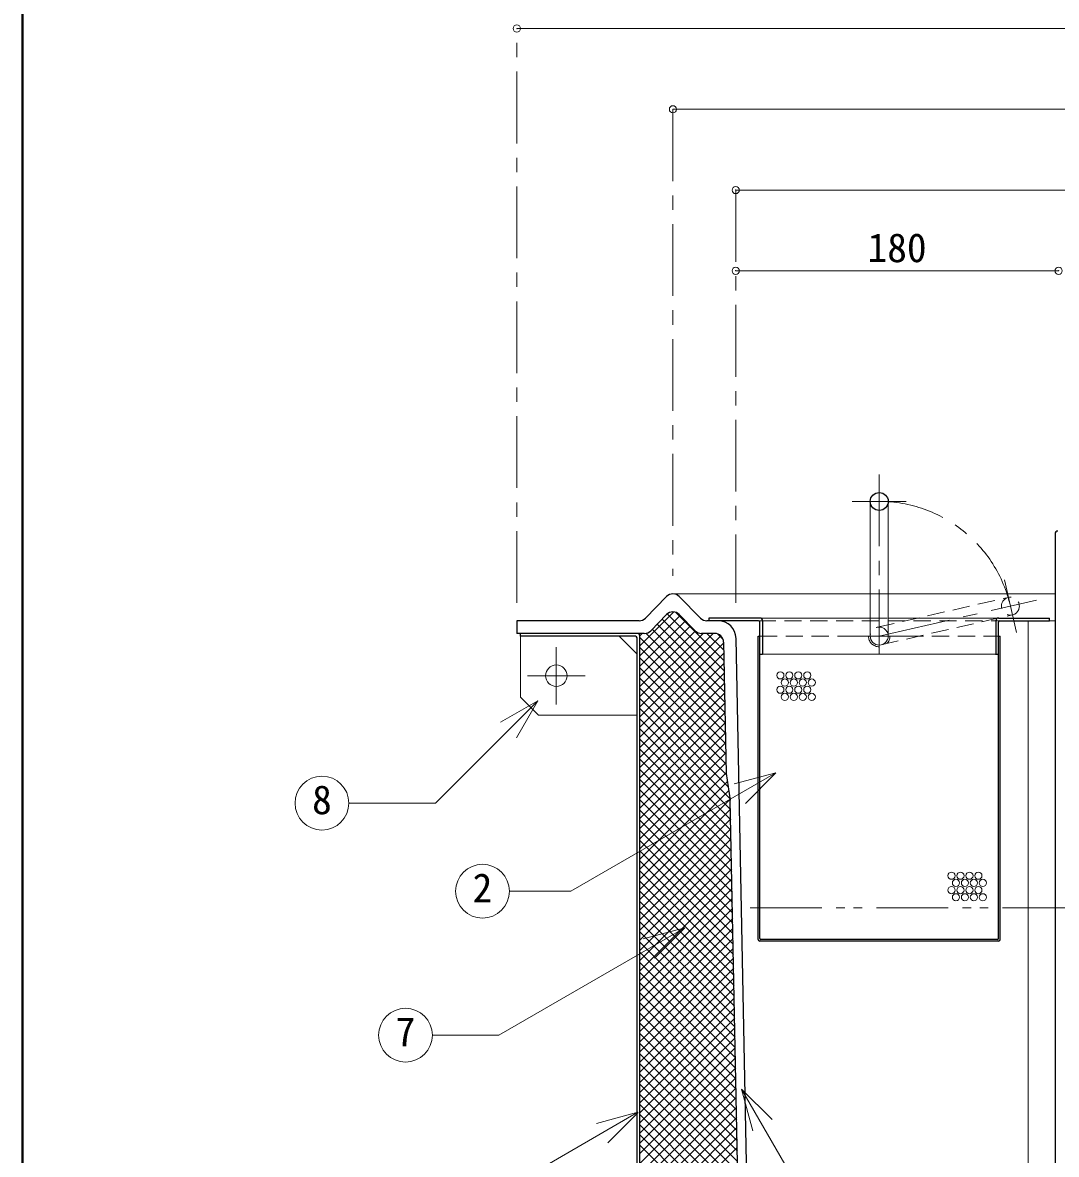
# Model space of a CAD drawing. Units: millimetres at full size, sheet at 1:8; details may follow other scales. Extents: x -1698 to 1542, y -1117 to 1131.
# Drawn here: x -1698 to -1122, y -495 to 136 of the extents above; entities that cross this region are included whole.
import ezdxf
from ezdxf.enums import TextEntityAlignment as Align

# ---------------------------------------------------------------- set-up
doc = ezdxf.new("R2010")
doc.units = ezdxf.units.MM
doc.header["$LTSCALE"] = 8
doc.header["$PDMODE"] = 32
doc.header["$PDSIZE"] = 4
for name, pattern in [('CHAIN1', [8, 5, -1, 1, -1]), ('DASHED1', [1.8, 1.2, -0.6]), ('DOUBLE_CHAIN1', [8.8, 5, -1, 0.6, -0.6, 0.6, -1])]:
    doc.linetypes.add(name, pattern=pattern)
doc.layers.add('0-0_ﾚｲﾔ1', color=4, linetype='Continuous', lineweight=9)
doc.styles.add('ＭＳ ゴシック', font='')
doc.styles.get('ＭＳ ゴシック').set_extended_font_data('MS Gothic')

msp = doc.modelspace()

# ---------------------------------------------------------------- linework, layer by layer
at = {"layer": '0-0_ﾚｲﾔ1', "color": 1, "lineweight": 40}
msp.add_line((-1698.411, -1116.695), (-1698.411, 1131.305), dxfattribs=at)
at = {"layer": '0-0_ﾚｲﾔ1'}
for p, q in [((-1422.911, 132.305), (-478.911, 132.305)), ((-565.911, 87.305), (-1335.911, 87.305)), ((-1300.911, 42.305), (-600.911, 42.305)), ((-1120.911, -2.695), (-1300.911, -2.695)), ((-1335.911, -182.695), (-1226.02, -182.695)), ((-1216.02, -182.695), (-1122.911, -182.695)), ((-1354.311, -211.626), (-1335.411, -192.726)), ((-1354.311, -217.283), (-1331.79, -194.763)), ((-1339.131, -193.876), (-1307.353, -225.655)), ((-1334.423, -192.928), (-1307.468, -219.882)), ((-1354.311, -222.94), (-1328.992, -197.621)), ((-1354.311, -228.597), (-1326.193, -200.479)), ((-1344.744, -199.577), (-1307.122, -237.199)), ((-1341.946, -196.718), (-1307.237, -231.427)), ((-1287.411, -196.195), (-1226.02, -196.195)), ((-1216.02, -196.195), (-1154.411, -196.195)), ((-1137.911, -592.695), (-1137.911, -197.695)), ((-1125.911, -197.695), (-1122.911, -197.695)), ((-1354.339, -205.997), (-1353.037, -204.695)), ((-1354.311, -234.253), (-1323.392, -203.335)), ((-1354.311, -245.567), (-1313.439, -204.695)), ((-1354.311, -239.91), (-1319.096, -204.695)), ((-1354.311, -251.224), (-1309.192, -206.106)), ((-1354.311, -206.981), (-1306.776, -254.516)), ((-1351.012, -204.623), (-1306.891, -248.744)), ((-1347.543, -202.435), (-1307.006, -242.972)), ((-1316.998, -204.695), (-1307.584, -214.11)), ((-1311.081, -204.955), (-1307.933, -208.104)), ((-1354.311, -256.881), (-1307.661, -210.231)), ((-1354.311, -212.638), (-1306.66, -260.289)), ((-1354.311, -262.538), (-1307.55, -215.777)), ((-1354.311, -218.295), (-1306.545, -266.061)), ((-1285.911, -216.195), (-1155.911, -216.195)), ((-1354.311, -268.195), (-1307.439, -221.323)), ((-1354.311, -223.952), (-1306.429, -271.833)), ((-1354.311, -273.851), (-1307.328, -226.869)), ((-1354.311, -229.609), (-1306.314, -277.605)), ((-1354.311, -279.508), (-1307.218, -232.415)), ((-1354.311, -235.266), (-1306.091, -283.485)), ((-1354.311, -285.165), (-1307.107, -237.961)), ((-1354.311, -240.922), (-1305.066, -290.167)), ((-1354.311, -290.822), (-1306.996, -243.507)), ((-1354.311, -246.579), (-1304.041, -296.848)), ((-1354.311, -296.479), (-1306.885, -249.053)), ((-1354.311, -252.236), (-1303.811, -302.736)), ((-1354.311, -302.136), (-1306.774, -254.599)), ((-1354.311, -257.893), (-1303.695, -308.508)), ((-1354.311, -307.793), (-1306.663, -260.145)), ((-1354.311, -263.55), (-1303.58, -314.28)), ((-1354.311, -313.449), (-1306.552, -265.691)), ((-1354.311, -269.207), (-1303.464, -320.053)), ((-1354.311, -319.106), (-1306.441, -271.237)), ((-1354.311, -274.863), (-1303.349, -325.825)), ((-1354.311, -324.763), (-1306.33, -276.783)), ((-1354.311, -280.52), (-1303.233, -331.597)), ((-1354.311, -330.42), (-1306.219, -282.329)), ((-1354.311, -286.177), (-1303.118, -337.37)), ((-1354.311, -336.077), (-1305.51, -287.276)), ((-1354.311, -291.834), (-1303.003, -343.142)), ((-1354.311, -341.734), (-1304.757, -292.18)), ((-1354.311, -347.39), (-1304.005, -297.085)), ((-1354.311, -297.491), (-1302.887, -348.914)), ((-1354.311, -353.047), (-1303.814, -302.551)), ((-1354.311, -303.148), (-1302.772, -354.687)), ((-1354.311, -358.704), (-1303.704, -308.097)), ((-1354.311, -308.805), (-1302.656, -360.459)), ((-1354.311, -364.361), (-1303.593, -313.643)), ((-1354.311, -314.461), (-1302.541, -366.231)), ((-1354.311, -370.018), (-1303.482, -319.189)), ((-1354.311, -320.118), (-1302.425, -372.003)), ((-1354.311, -375.675), (-1303.371, -324.735)), ((-1354.311, -325.775), (-1302.31, -377.776)), ((-1354.311, -381.332), (-1303.26, -330.281)), ((-1354.311, -331.432), (-1302.194, -383.548)), ((-1354.311, -386.988), (-1303.149, -335.827)), ((-1354.311, -337.089), (-1302.079, -389.32)), ((-1354.311, -392.645), (-1303.038, -341.373)), ((-1354.311, -342.746), (-1301.964, -395.093)), ((-1354.311, -398.302), (-1302.927, -346.919)), ((-1354.311, -348.403), (-1301.848, -400.865)), ((-1354.311, -403.959), (-1302.816, -352.465)), ((-1354.311, -354.059), (-1301.733, -406.637)), ((-1354.311, -409.616), (-1302.705, -358.011)), ((-1354.311, -359.716), (-1301.617, -412.41)), ((-1354.311, -415.273), (-1302.594, -363.557)), ((-1354.311, -365.373), (-1301.502, -418.182)), ((-1354.311, -420.93), (-1302.483, -369.102)), ((-1354.311, -371.03), (-1301.386, -423.954)), ((-1354.311, -426.586), (-1302.372, -374.648)), ((-1354.311, -376.687), (-1301.271, -429.726)), ((-1354.311, -432.243), (-1302.262, -380.194)), ((-1354.311, -382.344), (-1301.155, -435.499)), ((-1354.311, -437.9), (-1302.151, -385.74)), ((-1354.311, -388.001), (-1301.04, -441.271)), ((-1354.311, -443.557), (-1302.04, -391.286)), ((-1354.311, -393.657), (-1300.925, -447.043)), ((-1354.311, -449.214), (-1301.929, -396.832)), ((-1354.311, -399.314), (-1300.809, -452.816)), ((-1354.311, -454.871), (-1301.818, -402.378)), ((-1354.311, -404.971), (-1300.694, -458.588)), ((-1354.311, -460.528), (-1301.707, -407.924)), ((-1354.311, -410.628), (-1300.578, -464.36)), ((-1354.311, -466.184), (-1301.596, -413.47)), ((-1354.311, -416.285), (-1300.463, -470.133)), ((-1354.311, -471.841), (-1301.485, -419.016)), ((-1354.311, -421.942), (-1300.347, -475.905)), ((-1354.311, -477.498), (-1301.374, -424.562)), ((-1354.311, -427.599), (-1300.232, -481.677)), ((-1354.311, -483.155), (-1301.263, -430.108)), ((-1354.311, -433.255), (-1300.116, -487.449)), ((-1354.311, -488.812), (-1301.152, -435.654)), ((-1354.311, -438.912), (-1300.001, -493.222)), ((-1354.311, -494.469), (-1301.041, -441.2)), ((-1354.311, -444.569), (-1299.886, -498.994)), ((-1354.311, -500.126), (-1300.931, -446.746)), ((-1354.311, -450.226), (-1299.77, -504.766)), ((-1354.311, -505.782), (-1300.82, -452.291)), ((-1354.311, -455.883), (-1299.655, -510.539)), ((-1354.311, -511.439), (-1300.709, -457.837)), ((-1354.311, -461.54), (-1299.539, -516.311)), ((-1354.311, -517.096), (-1300.598, -463.383)), ((-1354.311, -467.197), (-1299.424, -522.083)), ((-1354.311, -522.753), (-1300.487, -468.929)), ((-1354.311, -472.853), (-1299.308, -527.856)), ((-1354.311, -528.41), (-1300.376, -474.475)), ((-1354.311, -478.51), (-1299.193, -533.628)), ((-1354.311, -534.067), (-1300.265, -480.021)), ((-1354.311, -484.167), (-1299.077, -539.4)), ((-1354.311, -539.724), (-1300.154, -485.567)), ((-1354.311, -489.824), (-1298.962, -545.172)), ((-1354.311, -545.38), (-1300.043, -491.113))]:
    msp.add_line(p, q, dxfattribs=at)
at = {"layer": '0-0_ﾚｲﾔ1', "linetype": 'CHAIN1'}
for p, q in [((-1422.911, -187.695), (-1422.911, 132.305)), ((-1335.911, 87.305), (-1335.911, -172.695)), ((-1300.911, 42.305), (-1300.911, -187.695)), ((-1220.911, -116.195), (-1220.911, -216.195)), ((-1235.911, -131.195), (-1205.911, -131.195)), ((-1144.453, -204.143), (-1151.124, -174.894)), ((-1220.911, -206.195), (-1133.164, -186.183)), ((-1235.911, -206.195), (-1205.911, -206.195)), ((-1400.911, -244.295), (-1400.911, -212.295)), ((-1384.911, -228.295), (-1416.911, -228.295))]:
    msp.add_line(p, q, dxfattribs=at)
at = {"layer": '0-0_ﾚｲﾔ1', "color": 7, "lineweight": 18}
for p, q in [((-1225.911, -131.195), (-1225.911, -206.195)), ((-1215.911, -131.195), (-1215.911, -206.195)), ((-1365.911, -206.295), (-1355.911, -216.295)), ((-1411.183, -242.199), (-1468.251, -299.266)), ((-1411.183, -242.199), (-1431.968, -254.199)), ((-1411.183, -242.199), (-1423.183, -262.983)), ((-1278.608, -282.373), (-1392.909, -348.364)), ((-1278.608, -282.373), (-1301.79, -288.584)), ((-1278.513, -282.427), (-1295.484, -299.398)), ((-1516.546, -299.266), (-1468.251, -299.266)), ((-1427.053, -348.364), (-1392.909, -348.364)), ((-1329.275, -368.694), (-1432.977, -428.567)), ((-1329.275, -368.694), (-1352.457, -374.906)), ((-1329.18, -368.749), (-1346.151, -385.719)), ((-1469.968, -428.567), (-1432.977, -428.567)), ((-1297.625, -458.616), (-1291.413, -481.798)), ((-1297.625, -458.616), (-1280.655, -475.586)), ((-1297.625, -458.616), (-1252.016, -537.613)), ((-1355.392, -471.541), (-1441.806, -521.432)), ((-1355.392, -471.541), (-1378.574, -477.753)), ((-1355.297, -471.596), (-1372.267, -488.566))]:
    msp.add_line(p, q, dxfattribs=at)
at = {"layer": '0-0_ﾚｲﾔ1', "color": 5, "lineweight": 25}
for p, q in [((-1122.911, -149.195), (-1122.911, -627.695)), ((-1351.228, -196.193), (-1339.483, -184.197)), ((-1320.593, -196.193), (-1332.338, -184.197)), ((-1348.285, -203.193), (-1339.483, -194.203)), ((-1323.536, -203.193), (-1332.338, -194.203)), ((-1422.911, -197.695), (-1422.911, -204.695)), ((-1354.801, -197.695), (-1422.911, -197.695)), ((-1288.161, -197.695), (-1317.02, -197.695)), ((-1315.911, -196.195), (-1315.911, -197.695)), ((-1287.411, -196.195), (-1315.911, -196.195)), ((-1287.411, -374.695), (-1287.411, -198.445)), ((-1285.911, -197.695), (-1285.911, -216.195)), ((-1155.911, -197.695), (-1155.911, -216.195)), ((-1154.411, -196.195), (-1125.911, -196.195)), ((-1154.411, -374.695), (-1154.411, -198.445)), ((-1153.661, -197.695), (-1125.911, -197.695)), ((-1125.911, -197.695), (-1125.911, -196.195)), ((-1351.858, -204.695), (-1422.911, -204.695)), ((-1355.911, -757.295), (-1355.911, -207.095)), ((-1354.311, -755.695), (-1354.311, -206.295)), ((-1312.673, -204.695), (-1319.963, -204.695)), ((-1291.499, -668.295), (-1300.715, -207.495)), ((-1288.411, -206.195), (-1287.411, -206.195)), ((-1288.411, -375.195), (-1288.411, -206.195)), ((-1154.411, -206.195), (-1153.411, -206.195)), ((-1153.411, -375.195), (-1153.411, -206.195)), ((-1287.411, -216.195), (-1285.911, -216.195)), ((-1156.02, -216.195), (-1154.411, -216.195)), ((-1296.4, -673.295), (-1303.912, -297.695)), ((-1154.411, -376.195), (-1287.411, -376.195)), ((-1154.911, -375.195), (-1286.911, -375.195))]:
    msp.add_line(p, q, dxfattribs=at)
at = {"layer": '0-0_ﾚｲﾔ1', "linetype": 'DASHED1'}
for p, q in [((-1216.02, -182.695), (-1226.02, -182.695)), ((-1222.022, -201.321), (-1148.9, -184.643)), ((-1219.799, -211.07), (-1146.676, -194.393)), ((-1288.161, -197.695), (-1153.661, -197.695)), ((-1226.02, -196.195), (-1215.911, -196.195)), ((-1287.411, -206.195), (-1235.911, -206.195)), ((-1205.911, -206.195), (-1154.411, -206.195))]:
    msp.add_line(p, q, dxfattribs=at)
at = {"layer": '0-0_ﾚｲﾔ1', "linetype": 'DOUBLE_CHAIN1'}
msp.add_line((-1292.91, -357.695), (-740.911, -357.695), dxfattribs=at)
at = {"layer": '0-0_ﾚｲﾔ1', "color": 5, "lineweight": 25}
for points in [[(-1356.711, -206.295), (-1420.911, -206.295), (-1420.911, -204.695)], [(-1307.674, -209.595), (-1306.212, -282.695), (-1303.912, -297.695)]]:
    msp.add_lwpolyline(points, dxfattribs=at)
at = {"layer": '0-0_ﾚｲﾔ1', "color": 7, "lineweight": 18}
msp.add_lwpolyline([(-1420.911, -206.295), (-1420.911, -240.295), (-1410.911, -250.295), (-1355.911, -250.295)], dxfattribs=at)
at = {"layer": '0-0_ﾚｲﾔ1', "color": 5, "lineweight": 25}
msp.add_circle((-1220.911, -131.195), 5, dxfattribs=at)
at = {"layer": '0-0_ﾚｲﾔ1', "linetype": 'DASHED1'}
msp.add_circle((-1147.788, -189.518), 5, dxfattribs=at)
at = {"layer": '0-0_ﾚｲﾔ1', "color": 7, "lineweight": 18}
for centre, radius in [((-1400.911, -228.295), 6), ((-1531.546, -299.266), 15), ((-1442.053, -348.364), 15), ((-1484.968, -428.567), 15)]:
    msp.add_circle(centre, radius, dxfattribs=at)
at = {"layer": '0-0_ﾚｲﾔ1'}
for centre in [(-1276.019, -228.093), (-1271.019, -228.093), (-1266.019, -228.093), (-1261.019, -228.093), (-1273.519, -232.093), (-1268.519, -232.093), (-1263.519, -232.093), (-1258.519, -232.093), (-1276.019, -236.093), (-1273.519, -240.093), (-1271.019, -236.093), (-1268.519, -240.093), (-1266.019, -236.093), (-1263.519, -240.093), (-1261.019, -236.093), (-1258.519, -240.093), (-1180.636, -339.722), (-1175.636, -339.722), (-1170.636, -339.722), (-1165.636, -339.722), (-1180.636, -347.722), (-1178.136, -343.722), (-1175.636, -347.722), (-1173.136, -343.722), (-1170.636, -347.722), (-1168.136, -343.722), (-1165.636, -347.722), (-1163.136, -343.722), (-1178.136, -351.722), (-1173.136, -351.722), (-1168.136, -351.722), (-1163.136, -351.722)]:
    msp.add_circle(centre, 2, dxfattribs=at)
at = {"layer": '0-0_ﾚｲﾔ1', "linetype": 'CHAIN1'}
msp.add_arc((-1220.911, -206.195), 75, 12.84791, 90, dxfattribs=at)
at = {"layer": '0-0_ﾚｲﾔ1', "color": 5, "lineweight": 25}
for centre, radius, start, end in [((-1121.411, -149.195), 1.5, 90, 180), ((-1335.911, -187.695), 5, 44.3947, 135.6053), ((-1335.911, -197.701), 5, 44.3947, 135.6053), ((-1354.801, -192.695), 5, 270, 315.6053), ((-1317.02, -192.695), 5, 224.3947, 270), ((-1310.713, -207.695), 10, 1.14576, 90), ((-1288.161, -198.445), 0.75, 0, 90), ((-1287.411, -197.695), 1.5, 0, 90), ((-1154.411, -197.695), 1.5, 90, 180), ((-1153.661, -198.445), 0.75, 90, 180), ((-1356.711, -207.095), 0.8, 0, 90), ((-1355.911, -206.295), 1.6, 0, 90), ((-1351.858, -199.695), 5, 270, 315.6053), ((-1319.963, -199.695), 5, 224.3947, 270), ((-1312.673, -209.695), 5, 1.14576, 90), ((-1287.411, -375.195), 1, 180, 270), ((-1286.911, -374.695), 0.5, 180, 270), ((-1154.911, -374.695), 0.5, 270, 0), ((-1154.411, -375.195), 1, 270, 0)]:
    msp.add_arc(centre, radius, start, end, dxfattribs=at)
at = {"layer": '0-0_ﾚｲﾔ1', "linetype": 'DASHED1'}
for radius, start, end in [(5, 0, 180), (6, 180, 0)]:
    msp.add_arc((-1220.911, -206.195), radius, start, end, dxfattribs=at)
at = {"layer": '0-0_ﾚｲﾔ1', "color": 7, "lineweight": 18}
msp.add_arc((-1220.911, -206.195), 5, 180, 0, dxfattribs=at)
at = {"layer": '0-0_ﾚｲﾔ1', "color": 1}
for p in [(-1422.911, 132.305), (-1335.911, 87.305), (-1300.911, 42.305), (-1300.911, -2.695), (-1120.911, -2.695)]:
    msp.add_point(p, dxfattribs=at)

# ---------------------------------------------------------------- texts
at = {"layer": '0-0_ﾚｲﾔ1', "color": 7, "style": 'ＭＳ ゴシック'}
for s, p in [('180', (-1227.411, -2.695)), ('8', (-1537.046, -310.266)), ('2', (-1447.553, -359.364)), ('7', (-1490.468, -439.567))]:
    msp.add_text(s, height=16.13, dxfattribs=at).set_placement(p, align=Align.BOTTOM_LEFT)

doc.saveas('drawing.dxf')
